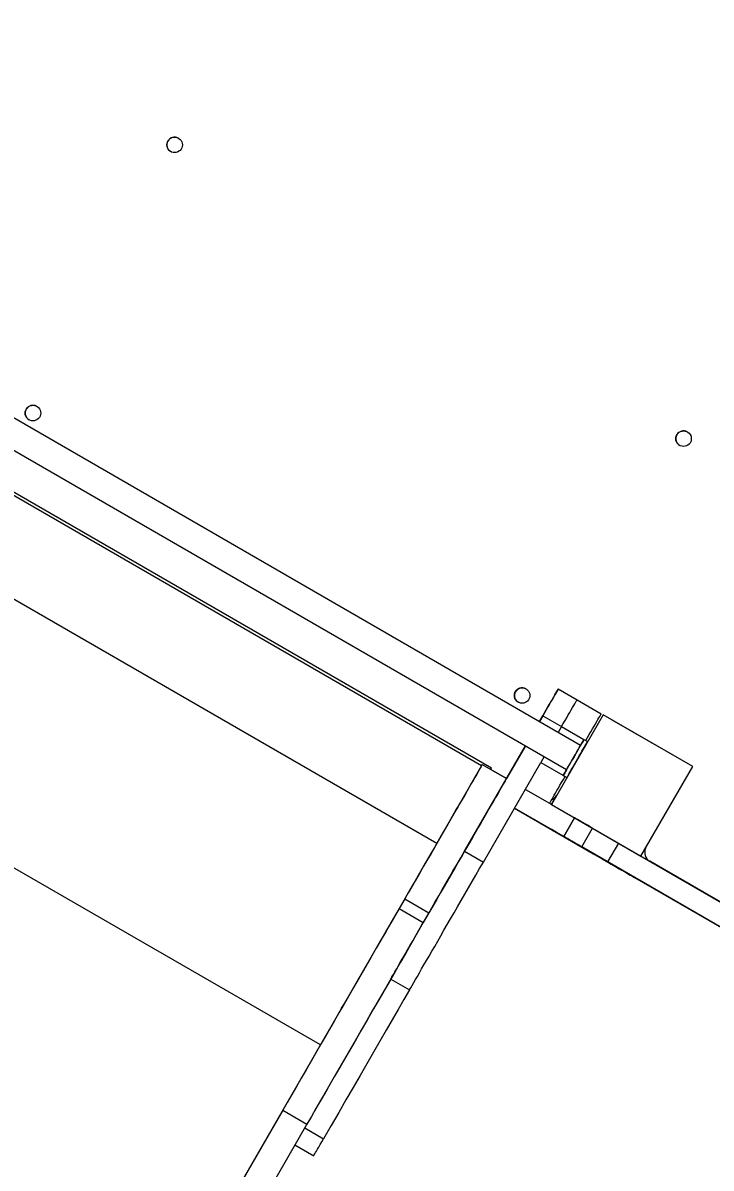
# Model space of a CAD drawing. Header units: millimetres. Extents: x -9110 to 8278, y -6387 to 5914.
# Drawn here: x -4815 to -4150, y -848 to 259 of the extents above; entities that cross this region are included whole.
import ezdxf

# ---------------------------------------------------------------- set-up
doc = ezdxf.new("R2010")
doc.units = ezdxf.units.MM
for name, color, linetype in [('DIKOM_ОБЪЕКТ', 7, 'Continuous'), ('DIKOM_РАЗМЕР_ЗОНА', 7, 'Continuous'), ('DIKOM_РАЗМЕР_ОБЪЕКТА', 7, 'Continuous')]:
    doc.layers.add(name, color=color, linetype=linetype)
doc.styles.add('style1', font='arial.ttf', dxfattribs={"width": 0.8})
doc.dimstyles.new('1-50', dxfattribs={"dimtxt": 300, "dimasz": 200, "dimexe": 100, "dimexo": 0, "dimgap": 100, "dimtad": 1, "dimtxsty": 'style1', "dimcen": 200, "dimclrd": 7, "dimclre": 7, "dimclrt": 7, "dimadec": 1, "dimazin": 2, "dimtfac": 1, "dimtmove": 0, "dimatfit": 2, "dimfxl": 0, "dimlwd": 25, "dimlwe": 18, "dimarcsym": 0})

# ---------------------------------------------------------------- blocks, each defined once
blk = doc.blocks.new('*D9')
at = {"layer": 'Defpoints', "color": 0, "transparency": 16777216}
for p in [(-2194.7, 3914.4), (-7206.9, -3406.5), (-367.7, -3406.5)]:
    blk.add_point(p, dxfattribs=at)
at = {"layer": 'DIKOM_РАЗМЕР_ОБЪЕКТА', "color": 7, "lineweight": 18, "transparency": 16777216}
for p, q in [((-2194.7, 3914.4), (-7306.9, 3914.4)), ((-367.7, -3406.5), (-7306.9, -3406.5))]:
    blk.add_line(p, q, dxfattribs=at)
at = {"layer": 'DIKOM_РАЗМЕР_ОБЪЕКТА', "color": 7, "lineweight": 25, "transparency": 16777216}
blk.add_line((-7206.9, 3714.4), (-7206.9, -3206.5), dxfattribs=at)
at = {"layer": 'DIKOM_РАЗМЕР_ОБЪЕКТА', "color": 7, "transparency": 16777216}
for points in [[(-7240.3, 3714.4), (-7173.6, 3714.4), (-7206.9, 3914.4)], [(-7240.3, -3206.5), (-7173.6, -3206.5), (-7206.9, -3406.5)]]:
    blk.add_solid(points, dxfattribs=at)
at = {"layer": 'DIKOM_РАЗМЕР_ОБЪЕКТА', "color": 7, "transparency": 16777216, "insert": (-7460.2, 292.3), "char_height": 300, "attachment_point": 5, "rotation": 90, "style": 'style1'}
blk.add_mtext('7300', dxfattribs=at)
blk = doc.blocks.new('*D10')
at = {"layer": 'Defpoints', "color": 0, "transparency": 16777216}
for p in [(-3851.3, 5914.4), (-8660.2, -5406.5), (-497.8, -5406.5)]:
    blk.add_point(p, dxfattribs=at)
at = {"layer": 'DIKOM_РАЗМЕР_ЗОНА', "color": 7, "lineweight": 18, "transparency": 16777216}
for p, q in [((-3851.3, 5914.4), (-8760.2, 5914.4)), ((-497.8, -5406.5), (-8760.2, -5406.5))]:
    blk.add_line(p, q, dxfattribs=at)
at = {"layer": 'DIKOM_РАЗМЕР_ЗОНА', "color": 7, "lineweight": 25, "transparency": 16777216}
blk.add_line((-8660.2, 5714.4), (-8660.2, -5206.5), dxfattribs=at)
at = {"layer": 'DIKOM_РАЗМЕР_ЗОНА', "color": 7, "transparency": 16777216}
for points in [[(-8693.5, 5714.4), (-8626.8, 5714.4), (-8660.2, 5914.4)], [(-8693.5, -5206.5), (-8626.8, -5206.5), (-8660.2, -5406.5)]]:
    blk.add_solid(points, dxfattribs=at)
at = {"layer": 'DIKOM_РАЗМЕР_ЗОНА', "color": 7, "transparency": 16777216, "insert": (-8913.4, 268.5), "char_height": 300, "attachment_point": 5, "rotation": 90, "style": 'style1'}
blk.add_mtext('11300', dxfattribs=at)
blk = doc.blocks.new('*D11')
at = {"layer": 'Defpoints', "color": 0, "transparency": 16777216}
for p in [(-6509.9, 304), (6278.2, -1263), (6278.2, -4310)]:
    blk.add_point(p, dxfattribs=at)
at = {"layer": 'DIKOM_РАЗМЕР_ОБЪЕКТА', "color": 7, "lineweight": 18, "transparency": 16777216}
for p, q in [((-6509.9, 304), (-6509.9, -4410)), ((6278.2, -1263), (6278.2, -4410))]:
    blk.add_line(p, q, dxfattribs=at)
at = {"layer": 'DIKOM_РАЗМЕР_ОБЪЕКТА', "color": 7, "lineweight": 25, "transparency": 16777216}
blk.add_line((-6309.9, -4310), (6078.2, -4310), dxfattribs=at)
at = {"layer": 'DIKOM_РАЗМЕР_ОБЪЕКТА', "color": 7, "transparency": 16777216}
for points in [[(-6309.9, -4276.6), (-6309.9, -4343.3), (-6509.9, -4310)], [(6078.2, -4276.6), (6078.2, -4343.3), (6278.2, -4310)]]:
    blk.add_solid(points, dxfattribs=at)
at = {"layer": 'DIKOM_РАЗМЕР_ОБЪЕКТА', "color": 7, "transparency": 16777216, "insert": (-27.3, -4056.8), "char_height": 300, "attachment_point": 5, "style": 'style1'}
blk.add_mtext('12800', dxfattribs=at)

msp = doc.modelspace()

# ---------------------------------------------------------------- linework, layer by layer
at = {"layer": 'DIKOM_ОБЪЕКТ', "color": 7, "linetype": 'Continuous', "lineweight": 15}
for p, q in [((-4275.741, -439.061), (-4875.027, -93.063)), ((-4888.528, -116.446), (-4289.241, -462.444)), ((-4801.49, -111.274), (-4801.49, -111.274)), ((-4808.721, -124.417), (-4808.721, -124.417)), ((-4172.614, -136.029), (-4172.614, -136.029)), ((-4179.845, -149.171), (-4179.845, -149.171)), ((-4361.782, -460.99), (-4851.086, -178.49)), ((-4371.509, -458.838), (-4844.355, -185.841)), ((-4414.778, -533.783), (-4887.617, -260.79)), ((-4328.64, -384.274), (-4328.64, -384.274)), ((-4297.337, -384.452), (-4297.376, -384.437)), ((-4297.337, -384.452), (-4279.151, -394.952)), ((-4335.871, -397.417), (-4335.871, -397.417)), ((-4279.185, -394.928), (-4279.186, -394.931)), ((-4279.185, -394.928), (-4279.148, -394.948)), ((-4279.148, -394.948), (-4255.766, -408.448)), ((-4254.021, -409.455), (-4304.021, -496.057)), ((-4254.073, -409.426), (-4254.021, -409.455)), ((-4167.418, -459.455), (-4254.021, -409.455)), ((-4312.378, -410.417), (-4315.622, -416.036)), ((-4315.583, -416.059), (-4312.335, -410.433)), ((-4312.335, -410.433), (-4294.149, -420.933)), ((-4245.582, -414.327), (-4245.408, -414.425)), ((-4245.408, -414.425), (-4176.126, -454.425)), ((-4294.146, -420.93), (-4297.396, -426.559)), ((-4294.146, -420.93), (-4272.494, -433.431)), ((-4387.911, -541.333), (-4329.083, -439.441)), ((-4329.122, -439.419), (-4347.377, -471.038)), ((-4272.489, -433.433), (-4272.494, -433.431)), ((-4272.489, -433.433), (-4269.025, -435.433)), ((-4310.897, -449.941), (-4314.151, -455.579)), ((-4527.272, -728.616), (-5000.107, -455.624)), ((-4370.759, -457.539), (-4414.778, -533.783)), ((-4370.759, -457.539), (-4370.756, -457.54)), ((-4370.756, -457.54), (-4347.373, -471.04)), ((-4369.724, -551.833), (-4314.151, -455.579)), ((-4362.527, -462.28), (-4347.373, -471.03)), ((-4347.373, -471.029), (-4362.527, -462.28)), ((-4362.525, -462.277), (-4347.371, -471.027)), ((-4314.151, -455.579), (-4290.769, -469.079)), ((-4217.418, -546.057), (-4167.418, -459.455)), ((-4176.126, -454.425), (-4175.954, -454.527)), ((-4292.494, -468.072), (-4292.489, -468.074)), ((-4292.494, -468.072), (-4289.03, -470.072)), ((-4292.489, -468.074), (-4289.025, -470.074)), ((-4290.764, -469.071), (-4290.769, -469.079)), ((-4289.03, -470.072), (-4289.025, -470.074)), ((-4329.15, -481.557), (-4305.769, -495.056)), ((-4304.073, -496.029), (-4305.766, -495.051)), ((-4304.076, -496.027), (-4305.766, -495.051)), ((-4304.076, -496.027), (-4281.607, -508.999)), ((-4304.073, -496.029), (-4304.076, -496.027)), ((-4304.076, -496.027), (-4304.076, -496.027)), ((-4299.202, -487.592), (-4304.073, -496.029)), ((-4304.073, -496.029), (-4304.021, -496.057)), ((-4304.021, -496.057), (-4217.418, -546.057)), ((-4254.04, -549.166), (-4339.648, -499.741)), ((-4339.647, -499.739), (-4266.128, -542.185)), ((-4292.107, -527.186), (-4281.607, -508.999)), ((-4281.509, -509.055), (-4292.009, -527.242)), ((-4281.607, -508.999), (-4281.509, -509.055)), ((-4305.246, -519.602), (-4305.251, -519.599)), ((-4305.192, -519.633), (-4305.197, -519.63)), ((-4305.137, -519.663), (-4305.143, -519.661)), ((-4274.687, -537.242), (-4264.187, -519.056)), ((-4264.187, -519.056), (-3771.418, -803.556)), ((-4292.256, -527.102), (-4292.261, -527.099)), ((-4292.261, -527.099), (-4292.261, -527.099)), ((-4292.256, -527.102), (-4292.256, -527.102)), ((-4292.201, -527.133), (-4292.206, -527.13)), ((-4292.206, -527.13), (-4292.206, -527.13)), ((-4292.201, -527.133), (-4292.201, -527.133)), ((-4292.152, -527.161), (-4292.152, -527.16)), ((-4292.147, -527.163), (-4292.152, -527.161)), ((-4292.147, -527.163), (-4292.147, -527.163)), ((-4292.009, -527.242), (-4292.107, -527.186)), ((-4387.911, -541.333), (-4369.724, -551.833)), ((-4274.943, -537.098), (-4266.282, -542.098)), ((-4258.355, -546.675), (-4274.933, -537.103)), ((-4274.888, -537.129), (-4266.227, -542.129)), ((-4258.328, -546.69), (-4274.879, -537.134)), ((-4274.834, -537.159), (-4266.173, -542.159)), ((-4258.3, -546.705), (-4274.824, -537.165)), ((-3781.918, -821.742), (-4274.687, -537.242)), ((-4266.282, -542.098), (-4249.701, -551.671)), ((-4266.227, -542.129), (-4249.674, -551.686)), ((-4266.173, -542.159), (-4249.647, -551.701)), ((-4266.128, -542.185), (-4249.624, -551.713)), ((-4239.195, -533.488), (-4249.695, -551.675)), ((-4239.167, -533.503), (-4249.668, -551.69)), ((-4239.14, -533.518), (-4249.641, -551.705)), ((-4249.695, -551.675), (-4258.355, -546.675)), ((-4249.668, -551.69), (-4258.328, -546.69)), ((-4249.641, -551.705), (-4258.3, -546.705)), ((-4217.418, -546.057), (-4217.421, -546.056)), ((-4213.803, -542.572), (-4213.803, -542.574)), ((-4078.036, -626.528), (-4208.805, -551.028)), ((-4236.713, -559.17), (-4236.718, -559.167)), ((-4236.713, -559.17), (-4236.713, -559.17)), ((-4236.685, -559.185), (-4236.703, -559.176)), ((-4236.685, -559.185), (-4236.685, -559.185)), ((-4236.658, -559.2), (-4236.675, -559.191)), ((-4236.658, -559.2), (-4236.658, -559.2)), ((-4236.635, -559.213), (-4236.648, -559.206)), ((-4236.635, -559.213), (-4236.635, -559.213)), ((-4223.729, -566.666), (-4079.427, -649.979)), ((-4223.722, -566.67), (-4223.729, -566.666)), ((-4223.729, -566.666), (-4223.729, -566.666)), ((-4223.712, -566.675), (-4223.712, -566.676)), ((-4223.695, -566.685), (-4223.712, -566.676)), ((-4223.685, -566.69), (-4223.685, -566.691)), ((-4223.668, -566.7), (-4223.685, -566.691)), ((-4223.658, -566.705), (-4223.658, -566.706)), ((-4223.645, -566.712), (-4223.658, -566.706)), ((-4445.745, -587.447), (-4451.162, -596.829)), ((-4451.162, -596.829), (-4427.779, -610.329)), ((-4445.745, -587.447), (-4422.363, -600.947)), ((-4422.363, -600.947), (-4427.779, -610.329)), ((-4459.293, -664.956), (-4441.107, -675.456)), ((-4527.272, -728.616), (-5109.275, -1736.532)), ((-4563.655, -791.662), (-5202.99, -1898.867)), ((-4563.655, -791.662), (-4540.272, -805.162)), ((-4540.272, -805.162), (-5179.607, -1912.367)), ((-4542.391, -808.83), (-4524.206, -819.33)), ((-4551.823, -825.165), (-4533.641, -835.663))]:
    msp.add_line(p, q, dxfattribs=at)
at = {"layer": 'DIKOM_ОБЪЕКТ', "color": 7, "linetype": 'Continuous', "lineweight": 15, "flags": 128}
for points in [[(-4297.376, -384.437), (-4297.47, -384.6), (-4297.753, -385.088), (-4298.218, -385.894), (-4298.862, -387.009), (-4299.676, -388.418), (-4300.65, -390.104), (-4301.771, -392.046), (-4303.025, -394.218), (-4304.397, -396.594), (-4305.869, -399.144), (-4307.424, -401.836), (-4309.04, -404.635), (-4310.699, -407.508), (-4312.378, -410.417)], [(-4312.335, -410.433), (-4310.655, -407.524), (-4308.997, -404.652), (-4307.381, -401.852), (-4305.827, -399.16), (-4304.355, -396.61), (-4302.983, -394.234), (-4301.729, -392.062), (-4300.608, -390.12), (-4299.635, -388.434), (-4298.822, -387.025), (-4298.178, -385.91), (-4297.713, -385.103), (-4297.431, -384.615), (-4297.337, -384.452)], [(-4294.149, -420.933), (-4292.469, -418.024), (-4290.811, -415.152), (-4289.194, -412.352), (-4287.64, -409.66), (-4286.168, -407.11), (-4284.797, -404.734), (-4283.543, -402.562), (-4282.422, -400.62), (-4281.449, -398.934), (-4280.635, -397.525), (-4279.992, -396.41), (-4279.526, -395.603), (-4279.245, -395.115), (-4279.151, -394.952)], [(-4294.146, -420.93), (-4292.467, -418.021), (-4290.809, -415.148), (-4289.192, -412.349), (-4287.638, -409.657), (-4286.166, -407.107), (-4284.795, -404.731), (-4283.54, -402.558), (-4282.42, -400.617), (-4281.447, -398.931), (-4280.633, -397.521), (-4279.989, -396.406), (-4279.524, -395.599), (-4279.243, -395.111), (-4279.148, -394.948)], [(-4270.764, -434.43), (-4269.084, -431.521), (-4267.426, -428.648), (-4265.81, -425.849), (-4264.256, -423.157), (-4262.784, -420.607), (-4261.412, -418.231), (-4260.158, -416.058), (-4259.037, -414.117), (-4258.064, -412.431), (-4257.25, -411.021), (-4256.607, -409.906), (-4256.141, -409.099), (-4255.86, -408.611), (-4255.766, -408.448)], [(-4292.489, -468.074), (-4292.396, -467.913), (-4292.118, -467.432), (-4291.66, -466.641), (-4291.032, -465.553), (-4290.245, -464.19), (-4289.313, -462.577), (-4288.254, -460.743), (-4287.089, -458.723), (-4285.836, -456.555), (-4284.522, -454.279), (-4283.17, -451.937), (-4281.805, -449.573), (-4280.453, -447.231), (-4279.139, -444.954), (-4277.887, -442.786), (-4276.721, -440.766), (-4275.663, -438.932), (-4274.731, -437.319), (-4273.944, -435.955), (-4273.316, -434.868), (-4272.859, -434.076), (-4272.582, -433.595), (-4272.489, -433.433)], [(-4289.241, -462.444), (-4289.149, -462.284), (-4288.875, -461.811), (-4288.428, -461.035), (-4287.818, -459.979), (-4287.062, -458.671), (-4286.183, -457.147), (-4285.202, -455.449), (-4284.147, -453.623), (-4283.048, -451.718), (-4281.933, -449.788), (-4280.833, -447.883), (-4279.779, -446.057), (-4278.799, -444.358), (-4277.919, -442.835), (-4277.164, -441.527), (-4276.555, -440.471), (-4276.107, -439.695), (-4275.833, -439.221), (-4275.741, -439.061)], [(-4289.025, -470.074), (-4288.932, -469.913), (-4288.654, -469.432), (-4288.196, -468.641), (-4287.568, -467.553), (-4286.781, -466.19), (-4285.849, -464.577), (-4284.791, -462.743), (-4283.624, -460.723), (-4282.372, -458.555), (-4281.058, -456.279), (-4279.706, -453.937), (-4278.341, -451.573), (-4276.989, -449.231), (-4275.675, -446.954), (-4274.423, -444.786), (-4273.257, -442.766), (-4272.198, -440.932), (-4271.267, -439.319), (-4270.48, -437.955), (-4269.852, -436.868), (-4269.395, -436.076), (-4269.118, -435.595), (-4269.025, -435.433)], [(-4272.494, -433.431), (-4272.587, -433.592), (-4272.865, -434.073), (-4273.322, -434.864), (-4273.95, -435.952), (-4274.738, -437.315), (-4275.669, -438.928), (-4275.745, -439.059)], [(-4284.489, -454.218), (-4284.4, -454.064), (-4284.141, -453.616), (-4283.735, -452.914), (-4283.22, -452.02), (-4282.638, -451.013), (-4282.044, -449.983), (-4281.489, -449.022), (-4281.023, -448.215), (-4280.687, -447.633), (-4280.511, -447.328), (-4280.511, -447.328), (-4280.687, -447.633), (-4281.023, -448.214), (-4281.489, -449.022), (-4282.044, -449.983), (-4282.639, -451.013), (-4283.22, -452.019), (-4283.736, -452.914), (-4284.142, -453.616), (-4284.4, -454.064), (-4284.489, -454.218)], [(-4370.756, -457.54), (-4370.846, -457.697), (-4371.116, -458.166), (-4371.566, -458.947), (-4372.195, -460.037), (-4373.001, -461.434), (-4373.982, -463.135), (-4375.137, -465.135), (-4376.461, -467.43), (-4377.952, -470.014), (-4379.607, -472.881), (-4381.421, -476.024), (-4383.39, -479.435), (-4385.509, -483.106), (-4387.773, -487.029), (-4390.177, -491.194), (-4392.715, -495.591), (-4395.381, -500.208), (-4398.168, -505.037), (-4401.07, -510.063), (-4404.079, -515.276), (-4407.189, -520.663), (-4410.392, -526.211), (-4413.68, -531.906), (-4417.045, -537.735), (-4420.479, -543.684), (-4423.974, -549.738), (-4427.522, -555.883), (-4431.114, -562.104), (-4434.741, -568.387), (-4438.394, -574.715), (-4442.065, -581.073), (-4445.745, -587.447)], [(-4362.512, -462.255), (-4362.449, -462.145), (-4362.221, -461.751), (-4362.035, -461.428), (-4361.896, -461.188), (-4361.811, -461.04), (-4361.782, -460.99)], [(-4289.245, -462.442), (-4289.32, -462.573), (-4290.252, -464.186), (-4291.039, -465.55), (-4291.667, -466.637), (-4292.124, -467.429), (-4292.401, -467.91), (-4292.494, -468.072)], [(-4347.373, -471.04), (-4347.463, -471.197), (-4347.733, -471.666), (-4348.183, -472.447), (-4348.812, -473.537), (-4349.618, -474.934), (-4350.599, -476.635), (-4351.754, -478.635), (-4353.078, -480.93), (-4354.569, -483.514), (-4356.224, -486.381), (-4358.038, -489.524), (-4360.007, -492.935), (-4362.126, -496.606), (-4364.391, -500.529), (-4366.795, -504.694), (-4369.332, -509.091), (-4371.998, -513.708), (-4374.786, -518.537), (-4377.687, -523.563), (-4380.696, -528.776), (-4383.806, -534.163), (-4387.009, -539.711), (-4390.297, -545.406), (-4393.662, -551.235), (-4397.096, -557.184), (-4400.592, -563.238), (-4404.139, -569.383), (-4407.731, -575.604), (-4411.358, -581.887), (-4415.011, -588.215), (-4418.682, -594.573), (-4422.363, -600.947)], [(-4305.769, -495.056), (-4305.651, -494.852), (-4305.35, -494.33), (-4304.868, -493.497), (-4304.213, -492.363), (-4303.392, -490.941), (-4302.415, -489.25), (-4301.295, -487.31), (-4300.045, -485.145), (-4298.68, -482.782), (-4297.219, -480.25), (-4295.677, -477.58), (-4294.075, -474.805), (-4292.432, -471.96), (-4290.769, -469.079)], [(-4393.758, -497.377), (-4393.846, -497.531), (-4394.105, -497.979), (-4394.51, -498.682), (-4395.026, -499.576), (-4395.608, -500.583), (-4396.202, -501.612), (-4396.757, -502.574), (-4397.224, -503.381), (-4397.559, -503.963), (-4397.735, -504.267), (-4397.735, -504.267), (-4397.559, -503.962), (-4397.224, -503.381), (-4396.758, -502.573), (-4396.203, -501.612), (-4395.608, -500.582), (-4395.027, -499.576), (-4394.511, -498.682), (-4394.105, -497.979), (-4393.846, -497.531), (-4393.758, -497.377)], [(-4264.187, -519.056), (-4266.651, -517.633), (-4269.066, -516.238), (-4271.382, -514.902), (-4273.551, -513.649), (-4275.529, -512.507), (-4277.277, -511.498), (-4278.758, -510.643), (-4279.942, -509.959), (-4280.806, -509.46), (-4281.332, -509.157), (-4281.509, -509.055)], [(-4305.251, -519.599), (-4305.086, -519.695), (-4304.59, -519.981), (-4303.769, -520.455), (-4302.633, -521.111), (-4301.192, -521.943), (-4299.464, -522.94), (-4297.468, -524.093), (-4295.225, -525.388), (-4292.759, -526.812), (-4290.098, -528.348), (-4287.272, -529.98), (-4284.31, -531.69), (-4281.245, -533.459), (-4278.111, -535.269), (-4274.943, -537.098)], [(-4274.933, -537.103), (-4278.101, -535.274), (-4281.235, -533.465), (-4284.3, -531.696), (-4287.261, -529.986), (-4290.088, -528.353), (-4292.749, -526.817), (-4295.215, -525.394), (-4297.458, -524.098), (-4299.455, -522.945), (-4301.183, -521.948), (-4302.624, -521.116), (-4303.762, -520.459), (-4304.583, -519.985), (-4305.08, -519.698), (-4305.246, -519.602)], [(-4305.197, -519.63), (-4305.031, -519.725), (-4304.536, -520.012), (-4303.714, -520.486), (-4302.578, -521.142), (-4301.138, -521.973), (-4299.41, -522.971), (-4297.414, -524.124), (-4295.17, -525.419), (-4292.705, -526.842), (-4290.044, -528.378), (-4287.217, -530.011), (-4284.255, -531.721), (-4281.191, -533.49), (-4278.057, -535.299), (-4274.888, -537.129)], [(-4274.879, -537.134), (-4278.047, -535.305), (-4281.181, -533.496), (-4284.245, -531.726), (-4287.207, -530.016), (-4290.034, -528.384), (-4292.695, -526.848), (-4295.16, -525.424), (-4297.404, -524.129), (-4299.401, -522.976), (-4301.129, -521.978), (-4302.57, -521.147), (-4303.707, -520.49), (-4304.528, -520.016), (-4305.025, -519.729), (-4305.192, -519.633)], [(-4305.143, -519.661), (-4304.977, -519.756), (-4304.481, -520.042), (-4303.66, -520.516), (-4302.523, -521.173), (-4301.083, -522.004), (-4299.356, -523.002), (-4297.359, -524.154), (-4295.116, -525.449), (-4292.65, -526.873), (-4289.99, -528.409), (-4287.162, -530.041), (-4284.201, -531.751), (-4281.136, -533.521), (-4278.002, -535.33), (-4274.834, -537.159)], [(-4274.824, -537.165), (-4277.992, -535.335), (-4281.126, -533.526), (-4284.191, -531.757), (-4287.152, -530.047), (-4289.98, -528.415), (-4292.64, -526.879), (-4295.106, -525.455), (-4297.35, -524.16), (-4299.347, -523.007), (-4301.075, -522.009), (-4302.515, -521.177), (-4303.652, -520.521), (-4304.474, -520.046), (-4304.971, -519.759), (-4305.137, -519.663)], [(-4292.261, -527.099), (-4292.098, -527.193), (-4291.61, -527.475), (-4290.804, -527.94), (-4289.689, -528.584), (-4288.28, -529.397), (-4286.595, -530.371), (-4284.653, -531.491), (-4282.481, -532.746), (-4280.105, -534.117), (-4277.555, -535.59), (-4274.863, -537.144), (-4272.063, -538.76), (-4269.191, -540.419), (-4266.282, -542.098)], [(-4266.273, -542.103), (-4269.182, -540.424), (-4272.054, -538.765), (-4274.854, -537.149), (-4277.546, -535.595), (-4280.095, -534.123), (-4282.472, -532.751), (-4284.644, -531.497), (-4286.586, -530.376), (-4288.272, -529.402), (-4289.682, -528.588), (-4290.797, -527.944), (-4291.604, -527.479), (-4292.092, -527.197), (-4292.256, -527.102)], [(-4292.206, -527.13), (-4292.043, -527.224), (-4291.556, -527.505), (-4290.75, -527.971), (-4289.635, -528.615), (-4288.226, -529.428), (-4286.54, -530.401), (-4284.599, -531.522), (-4282.427, -532.776), (-4280.05, -534.148), (-4277.5, -535.62), (-4274.809, -537.174), (-4272.009, -538.791), (-4269.137, -540.449), (-4266.227, -542.129)], [(-4266.219, -542.134), (-4269.128, -540.454), (-4272, -538.796), (-4274.8, -537.18), (-4277.491, -535.626), (-4280.041, -534.153), (-4282.417, -532.782), (-4284.59, -531.527), (-4286.532, -530.406), (-4288.218, -529.433), (-4289.627, -528.619), (-4290.743, -527.975), (-4291.549, -527.509), (-4292.038, -527.227), (-4292.201, -527.133)], [(-4292.152, -527.161), (-4291.989, -527.255), (-4291.502, -527.536), (-4290.695, -528.002), (-4289.581, -528.645), (-4288.171, -529.459), (-4286.486, -530.432), (-4284.545, -531.553), (-4282.372, -532.807), (-4279.996, -534.179), (-4277.446, -535.651), (-4274.754, -537.205), (-4271.955, -538.822), (-4269.082, -540.48), (-4266.173, -542.159)], [(-4266.164, -542.164), (-4269.073, -540.485), (-4271.946, -538.827), (-4274.745, -537.21), (-4277.437, -535.656), (-4279.987, -534.184), (-4282.363, -532.812), (-4284.536, -531.558), (-4286.477, -530.437), (-4288.163, -529.463), (-4289.573, -528.65), (-4290.688, -528.006), (-4291.495, -527.54), (-4291.983, -527.258), (-4292.147, -527.163)], [(-4292.107, -527.186), (-4291.944, -527.28), (-4291.456, -527.562), (-4290.65, -528.027), (-4289.535, -528.671), (-4288.126, -529.484), (-4286.441, -530.457), (-4284.499, -531.578), (-4282.327, -532.832), (-4279.951, -534.204), (-4277.401, -535.676), (-4274.709, -537.231), (-4271.909, -538.847), (-4269.037, -540.505), (-4266.128, -542.185)], [(-4274.687, -537.242), (-4277.151, -535.819), (-4279.566, -534.425), (-4281.882, -533.088), (-4284.051, -531.836), (-4286.029, -530.694), (-4287.777, -529.685), (-4289.258, -528.83), (-4290.442, -528.146), (-4291.306, -527.647), (-4291.832, -527.343), (-4292.009, -527.242)], [(-4414.778, -533.783), (-4420.331, -543.4), (-4425.878, -553.007), (-4431.413, -562.595), (-4436.932, -572.154), (-4442.429, -581.674), (-4447.898, -591.146), (-4453.334, -600.561), (-4458.73, -609.908), (-4464.083, -619.178), (-4469.386, -628.363), (-4474.633, -637.452), (-4479.821, -646.436), (-4484.944, -655.308), (-4489.995, -664.057), (-4494.971, -672.674), (-4499.866, -681.152), (-4504.676, -689.482), (-4509.395, -697.655), (-4514.018, -705.662), (-4518.542, -713.497), (-4522.962, -721.151), (-4527.272, -728.616)], [(-4459.293, -664.956), (-4458.094, -662.881), (-4456.731, -660.521), (-4455.206, -657.881), (-4453.524, -654.969), (-4451.688, -651.79), (-4449.703, -648.352), (-4447.573, -644.664), (-4445.304, -640.733), (-4442.899, -636.57), (-4440.366, -632.184), (-4437.71, -627.585), (-4434.938, -622.783), (-4432.056, -617.791), (-4429.07, -612.62), (-4425.987, -607.282), (-4422.816, -601.789), (-4419.563, -596.154), (-4416.235, -590.392), (-4412.842, -584.514), (-4409.389, -578.535), (-4405.887, -572.469), (-4402.342, -566.33), (-4398.764, -560.132), (-4395.16, -553.89), (-4391.539, -547.619), (-4387.911, -541.333)], [(-4266.16, -542.169), (-4266.314, -542.08), (-4266.762, -541.821), (-4267.464, -541.416), (-4268.358, -540.899), (-4269.365, -540.318), (-4270.395, -539.724), (-4271.356, -539.169), (-4272.164, -538.703), (-4272.745, -538.367), (-4273.05, -538.191), (-4273.05, -538.191), (-4272.745, -538.367), (-4272.164, -538.702), (-4271.357, -539.168), (-4270.395, -539.723), (-4269.366, -540.318), (-4268.359, -540.899), (-4267.465, -541.415), (-4266.762, -541.821), (-4266.314, -542.08), (-4266.16, -542.169)], [(-4266.139, -542.18), (-4266.293, -542.092), (-4266.741, -541.833), (-4267.443, -541.427), (-4268.337, -540.911), (-4269.344, -540.33), (-4270.374, -539.735), (-4271.335, -539.18), (-4272.142, -538.714), (-4272.724, -538.378), (-4273.029, -538.203), (-4273.029, -538.203), (-4272.724, -538.378), (-4272.143, -538.714), (-4271.335, -539.18), (-4270.374, -539.735), (-4269.345, -540.33), (-4268.337, -540.911), (-4267.443, -541.427), (-4266.741, -541.833), (-4266.293, -542.091), (-4266.139, -542.18)], [(-4266.112, -542.195), (-4266.266, -542.106), (-4266.713, -541.848), (-4267.416, -541.442), (-4268.31, -540.926), (-4269.317, -540.345), (-4270.346, -539.75), (-4271.308, -539.195), (-4272.115, -538.729), (-4272.697, -538.393), (-4273.001, -538.218), (-4273.001, -538.218), (-4272.697, -538.393), (-4272.115, -538.729), (-4271.308, -539.195), (-4270.347, -539.75), (-4269.317, -540.345), (-4268.31, -540.926), (-4267.416, -541.442), (-4266.714, -541.848), (-4266.266, -542.106), (-4266.112, -542.195)], [(-4266.091, -542.207), (-4266.244, -542.118), (-4266.692, -541.86), (-4267.394, -541.454), (-4268.289, -540.938), (-4269.295, -540.357), (-4270.325, -539.762), (-4271.286, -539.207), (-4272.093, -538.741), (-4272.675, -538.405), (-4272.98, -538.229), (-4272.98, -538.229), (-4272.676, -538.405), (-4272.094, -538.741), (-4271.287, -539.207), (-4270.325, -539.762), (-4269.296, -540.356), (-4268.289, -540.938), (-4267.395, -541.454), (-4266.692, -541.859), (-4266.244, -542.118), (-4266.091, -542.207)], [(-4259.225, -546.173), (-4259.379, -546.084), (-4259.826, -545.825), (-4260.529, -545.42), (-4261.423, -544.903), (-4262.43, -544.322), (-4263.46, -543.728), (-4264.421, -543.173), (-4265.228, -542.707), (-4265.81, -542.371), (-4266.114, -542.195), (-4266.114, -542.195), (-4265.81, -542.371), (-4265.228, -542.707), (-4264.42, -543.173), (-4263.459, -543.728), (-4262.429, -544.322), (-4261.423, -544.904), (-4260.529, -545.42), (-4259.826, -545.825), (-4259.378, -546.084), (-4259.225, -546.173)], [(-4259.198, -546.187), (-4259.352, -546.098), (-4259.8, -545.84), (-4260.503, -545.434), (-4261.397, -544.918), (-4262.404, -544.337), (-4263.433, -543.742), (-4264.394, -543.187), (-4265.202, -542.721), (-4265.783, -542.385), (-4266.088, -542.21), (-4266.088, -542.21), (-4265.783, -542.385), (-4265.201, -542.721), (-4264.394, -543.187), (-4263.433, -543.742), (-4262.403, -544.337), (-4261.397, -544.918), (-4260.502, -545.434), (-4259.8, -545.84), (-4259.352, -546.098), (-4259.198, -546.187)], [(-4259.172, -546.202), (-4259.326, -546.113), (-4259.774, -545.854), (-4260.476, -545.449), (-4261.37, -544.932), (-4262.377, -544.351), (-4263.407, -543.757), (-4264.368, -543.202), (-4265.176, -542.736), (-4265.757, -542.4), (-4266.061, -542.224), (-4266.061, -542.224), (-4265.757, -542.4), (-4265.175, -542.736), (-4264.368, -543.202), (-4263.406, -543.757), (-4262.376, -544.351), (-4261.37, -544.933), (-4260.476, -545.449), (-4259.773, -545.854), (-4259.326, -546.113), (-4259.172, -546.202)], [(-4259.133, -546.223), (-4259.287, -546.134), (-4259.735, -545.875), (-4260.438, -545.47), (-4261.332, -544.954), (-4262.338, -544.372), (-4263.368, -543.778), (-4264.33, -543.223), (-4265.136, -542.757), (-4265.718, -542.421), (-4266.022, -542.245), (-4266.022, -542.245), (-4265.718, -542.421), (-4265.136, -542.757), (-4264.329, -543.223), (-4263.368, -543.778), (-4262.338, -544.373), (-4261.331, -544.954), (-4260.437, -545.47), (-4259.735, -545.876), (-4259.287, -546.134), (-4259.133, -546.223)], [(-4259.113, -546.234), (-4259.268, -546.145), (-4259.715, -545.886), (-4260.418, -545.481), (-4261.312, -544.964), (-4262.319, -544.383), (-4263.349, -543.789), (-4264.31, -543.234), (-4265.117, -542.768), (-4265.699, -542.432), (-4266.003, -542.256), (-4266.003, -542.256), (-4265.699, -542.432), (-4265.117, -542.768), (-4264.309, -543.234), (-4263.348, -543.789), (-4262.318, -544.383), (-4261.312, -544.965), (-4260.418, -545.481), (-4259.715, -545.886), (-4259.267, -546.145), (-4259.113, -546.234)], [(-4441.107, -675.456), (-4439.907, -673.381), (-4438.544, -671.021), (-4437.02, -668.381), (-4435.338, -665.469), (-4433.502, -662.29), (-4431.516, -658.852), (-4429.387, -655.164), (-4427.117, -651.233), (-4424.713, -647.07), (-4422.18, -642.684), (-4419.524, -638.085), (-4416.752, -633.283), (-4413.869, -628.291), (-4410.883, -623.12), (-4407.801, -617.782), (-4404.629, -612.289), (-4401.376, -606.654), (-4398.049, -600.892), (-4394.655, -595.014), (-4391.203, -589.035), (-4387.7, -582.969), (-4384.155, -576.83), (-4380.577, -570.632), (-4376.974, -564.39), (-4373.353, -558.119), (-4369.724, -551.833)], [(-4258.362, -546.671), (-4255.752, -548.178), (-4253.18, -549.662), (-4250.684, -551.103), (-4248.3, -552.48), (-4246.063, -553.772), (-4244.005, -554.96), (-4242.157, -556.027), (-4240.545, -556.958), (-4239.192, -557.739), (-4238.119, -558.358), (-4237.342, -558.807), (-4236.87, -559.079), (-4236.713, -559.17)], [(-4236.703, -559.176), (-4236.86, -559.084), (-4237.332, -558.812), (-4238.11, -558.363), (-4239.183, -557.743), (-4240.536, -556.962), (-4242.149, -556.031), (-4243.997, -554.964), (-4246.055, -553.776), (-4248.293, -552.484), (-4250.677, -551.107), (-4253.174, -549.666), (-4255.745, -548.181), (-4258.355, -546.675)], [(-4258.334, -546.686), (-4255.725, -548.193), (-4253.153, -549.677), (-4250.657, -551.118), (-4248.273, -552.495), (-4246.036, -553.787), (-4243.978, -554.975), (-4242.13, -556.042), (-4240.517, -556.973), (-4239.165, -557.754), (-4238.092, -558.373), (-4237.314, -558.822), (-4236.843, -559.094), (-4236.685, -559.185)], [(-4236.675, -559.191), (-4236.833, -559.099), (-4237.305, -558.827), (-4238.083, -558.378), (-4239.156, -557.758), (-4240.509, -556.977), (-4242.121, -556.046), (-4243.97, -554.979), (-4246.028, -553.791), (-4248.266, -552.499), (-4250.65, -551.122), (-4253.146, -549.681), (-4255.718, -548.196), (-4258.328, -546.69)], [(-4258.307, -546.701), (-4255.697, -548.208), (-4253.126, -549.692), (-4250.63, -551.133), (-4248.246, -552.51), (-4246.009, -553.802), (-4243.951, -554.99), (-4242.102, -556.057), (-4240.49, -556.988), (-4239.137, -557.769), (-4238.064, -558.388), (-4237.287, -558.837), (-4236.816, -559.109), (-4236.658, -559.2)], [(-4236.648, -559.206), (-4236.806, -559.114), (-4237.278, -558.842), (-4238.056, -558.393), (-4239.129, -557.773), (-4240.482, -556.992), (-4242.094, -556.061), (-4243.943, -554.994), (-4246.001, -553.806), (-4248.239, -552.514), (-4250.623, -551.137), (-4253.119, -549.696), (-4255.691, -548.211), (-4258.3, -546.705)], [(-4236.718, -559.167), (-4236.895, -559.065), (-4237.42, -558.762), (-4238.284, -558.263), (-4239.468, -557.579), (-4240.949, -556.724), (-4242.697, -555.715), (-4244.675, -554.573), (-4246.844, -553.321), (-4249.16, -551.984), (-4251.575, -550.59), (-4254.04, -549.166)], [(-4253.955, -549.213), (-4251.49, -550.636), (-4249.075, -552.031), (-4246.76, -553.367), (-4244.59, -554.62), (-4242.613, -555.762), (-4240.865, -556.771), (-4239.384, -557.625), (-4238.2, -558.309), (-4237.337, -558.808), (-4236.811, -559.111), (-4236.635, -559.213)], [(-4249.701, -551.671), (-4246.792, -553.351), (-4243.92, -555.009), (-4241.121, -556.625), (-4238.429, -558.179), (-4235.879, -559.651), (-4233.503, -561.023), (-4231.331, -562.277), (-4229.389, -563.398), (-4227.703, -564.371), (-4226.294, -565.185), (-4225.179, -565.829), (-4224.373, -566.294), (-4223.885, -566.576), (-4223.722, -566.67)], [(-4223.712, -566.676), (-4223.876, -566.581), (-4224.364, -566.299), (-4225.171, -565.834), (-4226.286, -565.19), (-4227.695, -564.376), (-4229.382, -563.402), (-4231.323, -562.281), (-4233.496, -561.027), (-4235.872, -559.655), (-4238.422, -558.183), (-4241.114, -556.629), (-4243.913, -555.012), (-4246.786, -553.354), (-4249.695, -551.675)], [(-4249.674, -551.686), (-4246.765, -553.366), (-4243.893, -555.024), (-4241.093, -556.64), (-4238.402, -558.194), (-4235.851, -559.666), (-4233.475, -561.038), (-4231.303, -562.292), (-4229.362, -563.413), (-4227.676, -564.386), (-4226.267, -565.2), (-4225.152, -565.844), (-4224.346, -566.309), (-4223.858, -566.591), (-4223.695, -566.685)], [(-4223.685, -566.691), (-4223.849, -566.596), (-4224.337, -566.314), (-4225.144, -565.848), (-4226.258, -565.205), (-4227.668, -564.391), (-4229.355, -563.417), (-4231.296, -562.296), (-4233.468, -561.042), (-4235.845, -559.67), (-4238.395, -558.198), (-4241.087, -556.644), (-4243.886, -555.027), (-4246.759, -553.369), (-4249.668, -551.69)], [(-4249.647, -551.701), (-4246.738, -553.38), (-4243.866, -555.039), (-4241.066, -556.655), (-4238.374, -558.209), (-4235.824, -559.681), (-4233.448, -561.053), (-4231.276, -562.307), (-4229.335, -563.428), (-4227.649, -564.401), (-4226.24, -565.215), (-4225.125, -565.859), (-4224.319, -566.324), (-4223.831, -566.606), (-4223.668, -566.7)], [(-4223.658, -566.706), (-4223.821, -566.611), (-4224.31, -566.329), (-4225.116, -565.863), (-4226.231, -565.22), (-4227.641, -564.406), (-4229.327, -563.432), (-4231.269, -562.311), (-4233.441, -561.057), (-4235.818, -559.685), (-4238.368, -558.213), (-4241.059, -556.659), (-4243.859, -555.042), (-4246.731, -553.384), (-4249.641, -551.705)], [(-4249.624, -551.713), (-4246.715, -553.393), (-4243.843, -555.051), (-4241.043, -556.668), (-4238.352, -558.222), (-4235.802, -559.694), (-4233.426, -561.066), (-4231.253, -562.32), (-4229.312, -563.441), (-4227.627, -564.414), (-4226.217, -565.227), (-4225.103, -565.871), (-4224.296, -566.337), (-4223.808, -566.618), (-4223.645, -566.712)], [(-4451.162, -596.829), (-4456.714, -606.446), (-4462.261, -616.053), (-4467.797, -625.641), (-4473.315, -635.2), (-4478.812, -644.72), (-4484.281, -654.193), (-4489.717, -663.607), (-4495.114, -672.954), (-4500.466, -682.224), (-4505.769, -691.409), (-4511.017, -700.498), (-4516.205, -709.483), (-4521.327, -718.354), (-4526.378, -727.103), (-4531.354, -735.721), (-4536.249, -744.198), (-4541.059, -752.528), (-4545.778, -760.701), (-4550.401, -768.708), (-4554.925, -776.543), (-4559.344, -784.197), (-4563.655, -791.662)], [(-4427.779, -610.329), (-4433.331, -619.946), (-4438.878, -629.553), (-4444.414, -639.141), (-4449.933, -648.7), (-4455.43, -658.22), (-4460.899, -667.692), (-4466.334, -677.107), (-4471.731, -686.454), (-4477.083, -695.724), (-4482.386, -704.909), (-4487.634, -713.998), (-4492.822, -722.983), (-4497.944, -731.854), (-4502.996, -740.603), (-4507.971, -749.221), (-4512.867, -757.698), (-4517.676, -766.028), (-4522.395, -774.201), (-4527.019, -782.208), (-4531.542, -790.043), (-4535.962, -797.697), (-4540.272, -805.162)], [(-4459.293, -664.956), (-4464.666, -674.259), (-4470.212, -683.859), (-4475.929, -693.757), (-4481.817, -703.951), (-4487.876, -714.44), (-4494.104, -725.223), (-4500.501, -736.299), (-4507.067, -747.666), (-4513.8, -759.324), (-4520.7, -771.27), (-4527.766, -783.504), (-4533.044, -792.642)], [(-4441.107, -675.456), (-4446.48, -684.759), (-4452.025, -694.359), (-4457.742, -704.257), (-4463.63, -714.451), (-4469.689, -724.94), (-4475.918, -735.723), (-4482.315, -746.799), (-4488.88, -758.166), (-4495.613, -769.824), (-4502.513, -781.77), (-4509.579, -794.004), (-4516.81, -806.524), (-4524.206, -819.33)], [(-4503.752, -687.907), (-4503.841, -688.061), (-4504.099, -688.509), (-4504.504, -689.211), (-4505.021, -690.105), (-4505.602, -691.112), (-4506.197, -692.142), (-4506.752, -693.103), (-4507.218, -693.91), (-4507.554, -694.492), (-4507.729, -694.796), (-4507.73, -694.796), (-4507.554, -694.492), (-4507.218, -693.91), (-4506.752, -693.103), (-4506.197, -692.142), (-4505.603, -691.112), (-4505.021, -690.105), (-4504.505, -689.211), (-4504.1, -688.509), (-4503.841, -688.061), (-4503.752, -687.907)], [(-4533.641, -835.663), (-4533.625, -835.636), (-4533.461, -835.353), (-4533.118, -834.76), (-4532.598, -833.859), (-4531.901, -832.653), (-4531.031, -831.147), (-4529.991, -829.346), (-4528.784, -827.256), (-4527.414, -824.884), (-4525.886, -822.239), (-4524.206, -819.33)]]:
    msp.add_lwpolyline(points, dxfattribs=at)
at = {"layer": 'DIKOM_ОБЪЕКТ', "color": 7, "linetype": 'Continuous', "lineweight": 15}
for centre in [(-4668.132, 141.4), (-4805.105, -117.846), (-4176.229, -142.6), (-4332.255, -390.845)]:
    msp.add_circle(centre, 7.5, dxfattribs=at)
for centre, radius, start, end in [((-4668.132, 141.4), 7.5, 61.18119, 241.18119), ((-4805.105, -117.845), 7.5, 61.18119, 241.18119), ((-4176.229, -142.6), 7.5, 61.18119, 241.18119), ((-4332.255, -390.845), 7.5, 109.057182, 241.18119), ((-4332.255, -390.845), 7.5, 61.18119, 109.057182), ((-4307.728, -482.367), 10, 293.534891, 330), ((-4203.805, -542.367), 10, 156.047853, 240), ((-4203.805, -542.366), 10, 156.084268, 181.18119)]:
    msp.add_arc(centre, radius, start, end, dxfattribs=at)

# ---------------------------------------------------------------- dimensions: what is measured, and where the dimension line sits
at = {"layer": 'DIKOM_РАЗМЕР_ЗОНА'}
dim = msp.add_linear_dim(base=(-8660.16, -5406.454), p1=(-3851.314, 5914.391), p2=(-497.849, -5406.454), angle=90, text='11300', dimstyle='1-50', dxfattribs=at)
dim.commit()
dim.dimension.update_dxf_attribs({"geometry": '*D10', "text_midpoint": (-8660.16, 268.455), "dimtype": 160})
at = {"layer": 'DIKOM_РАЗМЕР_ОБЪЕКТА'}
dim = msp.add_linear_dim(base=(-7206.946, -3406.454), p1=(-2194.748, 3914.391), p2=(-367.748, -3406.454), angle=90, text='7300', dimstyle='1-50', dxfattribs=at)
dim.commit()
dim.dimension.update_dxf_attribs({"geometry": '*D9', "text_midpoint": (-7206.946, 292.262), "dimtype": 160})
dim = msp.add_linear_dim(base=(6278.196, -4309.959), p1=(-6509.939, 303.968), p2=(6278.196, -1263.032), text='12800', dimstyle='1-50', dxfattribs=at)
dim.commit()
dim.dimension.update_dxf_attribs({"geometry": '*D11', "text_midpoint": (-27.257, -4309.959), "dimtype": 160})

doc.saveas('drawing.dxf')
